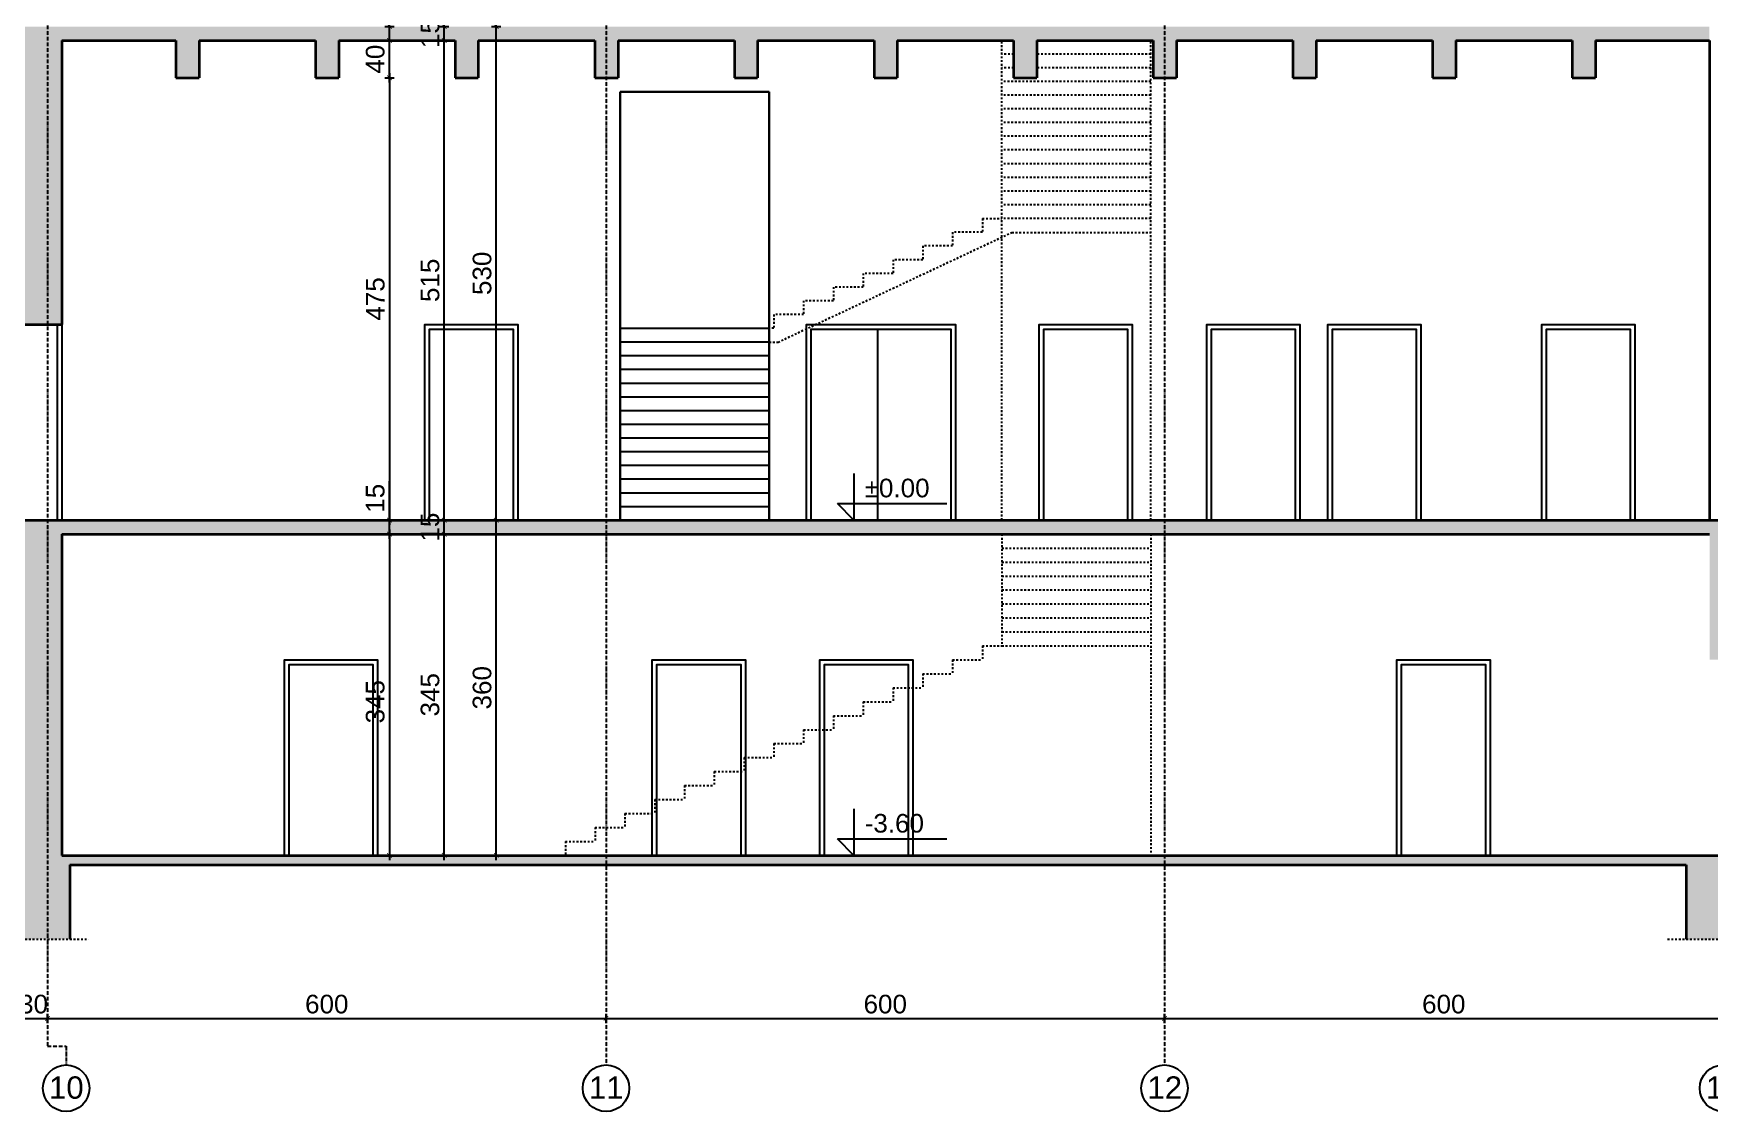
# Model space of a CAD drawing. Header units: inches. Extents: x -72385 to 39588, y -6525 to 66685.
# Drawn here: x -1876 to -76, y 22991 to 24148 of the extents above; entities that cross this region are included whole.
import ezdxf

# ---------------------------------------------------------------- set-up
doc = ezdxf.new("R2010")
doc.units = ezdxf.units.IN
doc.header["$MEASUREMENT"] = 0
doc.linetypes.add('DashDot', pattern=[0.6, 0.4, -0.1, 0, -0.1])
doc.linetypes.add('Hidden', pattern=[0.4, 0.2, -0.2])
for name, color, linetype, lineweight in [('Надписи коти външни', 252, 'Continuous', 25), ('Надписи коти вътрешни', 252, 'Continuous', 25), ('Надписи нива', 252, 'Continuous', 25), ('Надписи Оси', 252, 'Continuous', 25), ('Оси', 252, 'DashDot', 25), ('Фасади Разрези дебело', 7, 'Continuous', 35), ('Фасади Разрези пунктир', 253, 'Hidden', 25), ('Фасади Разрези средно', 252, 'Continuous', 30), ('Фасади Разрези тънко', 253, 'Continuous', 25), ('Щрих стени', 254, 'Continuous', 25)]:
    doc.layers.add(name, color=color, linetype=linetype, lineweight=lineweight)
doc.styles.add('Arial Regular', font='arial.ttf')
doc.styles.get("Standard").update_dxf_attribs({"font": 'arial.ttf'})
doc.dimstyles.new('Annotative', dxfattribs={"dimscale": 0, "dimtxt": 20, "dimasz": 5, "dimexe": 5, "dimexo": 5, "dimgap": 5, "dimtad": 1, "dimdec": 0, "dimzin": 0, "dimdsep": 46, "dimtxsty": 'Standard', "dimblk": 'ARCHTICK', "dimcen": 5, "dimdle": 5, "dimadec": 0, "dimazin": 0, "dimtfac": 1, "dimtdec": 0, "dimtofl": 0, "dimtmove": 0, "dimatfit": 3, "dimldrblk": 'ARCHTICK', "dimfxl": 5, "dimfxlon": 1, "dimtolj": 1, "dimtzin": 0, "dimarcsym": 1})

# ---------------------------------------------------------------- blocks, each defined once
blk = doc.blocks.new('_ArchTick')
at = {"color": 0, "linetype": 'ByBlock', "const_width": 0.15}
blk.add_lwpolyline([(-0.5, -0.5), (0.5, 0.5)], dxfattribs=at)
blk = doc.blocks.new('*D4887')
at = {"layer": 'Defpoints', "color": 0, "ltscale": 10, "transparency": 16777216}
for p in [(-1529.6, 24155.9), (-1493.7, 24155.9), (-1531, 24140.9)]:
    blk.add_point(p, dxfattribs=at)
at = {"layer": 'Надписи коти вътрешни', "color": 0, "lineweight": -2, "ltscale": 10, "transparency": 16777216}
for p, q in [((-1493.7, 24155.9), (-1493.7, 24197.8)), ((-1498.7, 24155.9), (-1488.7, 24155.9)), ((-1493.7, 24135.9), (-1493.7, 24155.9)), ((-1498.7, 24140.9), (-1488.7, 24140.9))]:
    blk.add_line(p, q, dxfattribs=at)
at = {"layer": 'Надписи коти вътрешни', "color": 0, "lineweight": -2, "ltscale": 10, "transparency": 16777216, "xscale": 5, "yscale": 5, "zscale": 5}
for p, rotation in [((-1493.7, 24155.9), 90), ((-1493.7, 24140.9), 270)]:
    blk.add_blockref('_ArchTick', p, dxfattribs=dict(at, rotation=rotation))
at = {"layer": 'Надписи коти вътрешни', "color": 0, "ltscale": 10, "transparency": 16777216, "insert": (-1508.9, 24179.4), "char_height": 20, "attachment_point": 5, "rotation": 90}
blk.add_mtext('\\A1;15', dxfattribs=at)
blk = doc.blocks.new('*D4882')
at = {"layer": 'Defpoints', "color": 0, "ltscale": 10, "transparency": 16777216}
for p in [(-1548.2, 24140.9), (-1493.7, 24140.9), (-1548.2, 24100.9)]:
    blk.add_point(p, dxfattribs=at)
at = {"layer": 'Надписи коти вътрешни', "color": 0, "lineweight": -2, "ltscale": 10, "transparency": 16777216}
for p, q in [((-1493.7, 24095.9), (-1493.7, 24145.9)), ((-1498.7, 24140.9), (-1488.7, 24140.9)), ((-1498.7, 24100.9), (-1488.7, 24100.9))]:
    blk.add_line(p, q, dxfattribs=at)
at = {"layer": 'Надписи коти вътрешни', "color": 0, "lineweight": -2, "ltscale": 10, "transparency": 16777216, "xscale": 5, "yscale": 5, "zscale": 5}
for p, rotation in [((-1493.7, 24140.9), 90), ((-1493.7, 24100.9), 270)]:
    blk.add_blockref('_ArchTick', p, dxfattribs=dict(at, rotation=rotation))
at = {"layer": 'Надписи коти вътрешни', "color": 0, "ltscale": 10, "transparency": 16777216, "insert": (-1508.9, 24120.9), "char_height": 20, "attachment_point": 5, "rotation": 90}
blk.add_mtext('\\A1;40', dxfattribs=at)
blk = doc.blocks.new('*D4881')
at = {"layer": 'Defpoints', "color": 0, "ltscale": 10, "transparency": 16777216}
for p in [(-1548.2, 24100.9), (-1571.6, 23625.9), (-1493.7, 23625.9)]:
    blk.add_point(p, dxfattribs=at)
at = {"layer": 'Надписи коти вътрешни', "color": 0, "lineweight": -2, "ltscale": 10, "transparency": 16777216}
for p, q in [((-1498.7, 24100.9), (-1488.7, 24100.9)), ((-1493.7, 24105.9), (-1493.7, 23620.9)), ((-1498.7, 23625.9), (-1488.7, 23625.9))]:
    blk.add_line(p, q, dxfattribs=at)
at = {"layer": 'Надписи коти вътрешни', "color": 0, "lineweight": -2, "ltscale": 10, "transparency": 16777216, "xscale": 5, "yscale": 5, "zscale": 5}
for p, rotation in [((-1493.7, 24100.9), 90), ((-1493.7, 23625.9), 270)]:
    blk.add_blockref('_ArchTick', p, dxfattribs=dict(at, rotation=rotation))
at = {"layer": 'Надписи коти вътрешни', "color": 0, "ltscale": 10, "transparency": 16777216, "insert": (-1508.8, 23863.4), "char_height": 20, "attachment_point": 5, "rotation": 90}
blk.add_mtext('\\A1;475', dxfattribs=at)
blk = doc.blocks.new('*D4880')
at = {"layer": 'Defpoints', "color": 0, "ltscale": 10, "transparency": 16777216}
for p in [(-1588.5, 23610.9), (-1556.6, 23265.9), (-1493.7, 23265.9)]:
    blk.add_point(p, dxfattribs=at)
at = {"layer": 'Надписи коти вътрешни', "color": 0, "lineweight": -2, "ltscale": 10, "transparency": 16777216}
for p, q in [((-1498.7, 23610.9), (-1488.7, 23610.9)), ((-1493.7, 23615.9), (-1493.7, 23260.9)), ((-1498.7, 23265.9), (-1488.7, 23265.9))]:
    blk.add_line(p, q, dxfattribs=at)
at = {"layer": 'Надписи коти вътрешни', "color": 0, "lineweight": -2, "ltscale": 10, "transparency": 16777216, "xscale": 5, "yscale": 5, "zscale": 5}
for p, rotation in [((-1493.7, 23610.9), 90), ((-1493.7, 23265.9), 270)]:
    blk.add_blockref('_ArchTick', p, dxfattribs=dict(at, rotation=rotation))
at = {"layer": 'Надписи коти вътрешни', "color": 0, "ltscale": 10, "transparency": 16777216, "insert": (-1508.9, 23430.9), "char_height": 20, "attachment_point": 5, "rotation": 90}
blk.add_mtext('\\A1;345', dxfattribs=at)
blk = doc.blocks.new('*D4879')
at = {"layer": 'Defpoints', "color": 0, "ltscale": 10, "transparency": 16777216}
for p in [(-1516.9, 23625.9), (-1493.7, 23625.9), (-1537.9, 23610.9)]:
    blk.add_point(p, dxfattribs=at)
at = {"layer": 'Надписи коти вътрешни', "color": 0, "lineweight": -2, "ltscale": 10, "transparency": 16777216}
for p, q in [((-1493.7, 23625.9), (-1493.7, 23667.8)), ((-1498.7, 23625.9), (-1488.7, 23625.9)), ((-1493.7, 23605.9), (-1493.7, 23625.9)), ((-1498.7, 23610.9), (-1488.7, 23610.9))]:
    blk.add_line(p, q, dxfattribs=at)
at = {"layer": 'Надписи коти вътрешни', "color": 0, "lineweight": -2, "ltscale": 10, "transparency": 16777216, "xscale": 5, "yscale": 5, "zscale": 5}
for p, rotation in [((-1493.7, 23625.9), 90), ((-1493.7, 23610.9), 270)]:
    blk.add_blockref('_ArchTick', p, dxfattribs=dict(at, rotation=rotation))
at = {"layer": 'Надписи коти вътрешни', "color": 0, "ltscale": 10, "transparency": 16777216, "insert": (-1508.9, 23649.4), "char_height": 20, "attachment_point": 5, "rotation": 90}
blk.add_mtext('\\A1;15', dxfattribs=at)
blk = doc.blocks.new('*D4872')
at = {"layer": 'Defpoints', "color": 0, "ltscale": 10, "transparency": 16777216}
for p in [(-1547.3, 24140.9), (-1434.8, 24140.9), (-1547.3, 23625.9)]:
    blk.add_point(p, dxfattribs=at)
at = {"layer": 'Надписи коти вътрешни', "color": 0, "lineweight": -2, "ltscale": 10, "transparency": 16777216}
for p, q in [((-1434.8, 23620.9), (-1434.8, 24145.9)), ((-1439.8, 24140.9), (-1429.8, 24140.9)), ((-1439.8, 23625.9), (-1429.8, 23625.9))]:
    blk.add_line(p, q, dxfattribs=at)
at = {"layer": 'Надписи коти вътрешни', "color": 0, "lineweight": -2, "ltscale": 10, "transparency": 16777216, "xscale": 5, "yscale": 5, "zscale": 5}
for p, rotation in [((-1434.8, 24140.9), 90), ((-1434.8, 23625.9), 270)]:
    blk.add_blockref('_ArchTick', p, dxfattribs=dict(at, rotation=rotation))
at = {"layer": 'Надписи коти вътрешни', "color": 0, "ltscale": 10, "transparency": 16777216, "insert": (-1450, 23883.4), "char_height": 20, "attachment_point": 5, "rotation": 90}
blk.add_mtext('\\A1;515', dxfattribs=at)
blk = doc.blocks.new('*D4871')
at = {"layer": 'Defpoints', "color": 0, "ltscale": 10, "transparency": 16777216}
for p in [(-1547.3, 24155.9), (-1434.8, 24155.9), (-1547.3, 24140.9)]:
    blk.add_point(p, dxfattribs=at)
at = {"layer": 'Надписи коти вътрешни', "color": 0, "lineweight": -2, "ltscale": 10, "transparency": 16777216}
for p, q in [((-1439.8, 24155.9), (-1429.8, 24155.9)), ((-1434.8, 24135.9), (-1434.8, 24160.9)), ((-1439.8, 24140.9), (-1429.8, 24140.9))]:
    blk.add_line(p, q, dxfattribs=at)
at = {"layer": 'Надписи коти вътрешни', "color": 0, "lineweight": -2, "ltscale": 10, "transparency": 16777216, "xscale": 5, "yscale": 5, "zscale": 5}
for p, rotation in [((-1434.8, 24155.9), 90), ((-1434.8, 24140.9), 270)]:
    blk.add_blockref('_ArchTick', p, dxfattribs=dict(at, rotation=rotation))
at = {"layer": 'Надписи коти вътрешни', "color": 0, "ltscale": 10, "transparency": 16777216, "insert": (-1450, 24148.4), "char_height": 20, "attachment_point": 5, "rotation": 90}
blk.add_mtext('\\A1;15', dxfattribs=at)
blk = doc.blocks.new('*D4870')
at = {"layer": 'Defpoints', "color": 0, "ltscale": 10, "transparency": 16777216}
for p in [(-1547.3, 24155.9), (-1378.9, 24155.9), (-1547.3, 23625.9)]:
    blk.add_point(p, dxfattribs=at)
at = {"layer": 'Надписи коти вътрешни', "color": 0, "lineweight": -2, "ltscale": 10, "transparency": 16777216}
for p, q in [((-1383.9, 24155.9), (-1373.9, 24155.9)), ((-1378.9, 23620.9), (-1378.9, 24160.9)), ((-1383.9, 23625.9), (-1373.9, 23625.9))]:
    blk.add_line(p, q, dxfattribs=at)
at = {"layer": 'Надписи коти вътрешни', "color": 0, "lineweight": -2, "ltscale": 10, "transparency": 16777216, "xscale": 5, "yscale": 5, "zscale": 5}
for p, rotation in [((-1378.9, 24155.9), 90), ((-1378.9, 23625.9), 270)]:
    blk.add_blockref('_ArchTick', p, dxfattribs=dict(at, rotation=rotation))
at = {"layer": 'Надписи коти вътрешни', "color": 0, "ltscale": 10, "transparency": 16777216, "insert": (-1394.1, 23890.9), "char_height": 20, "attachment_point": 5, "rotation": 90}
blk.add_mtext('\\A1;530', dxfattribs=at)
blk = doc.blocks.new('*D4860')
at = {"layer": 'Defpoints', "color": 0, "ltscale": 10, "transparency": 16777216}
for p in [(-1489.3, 23625.9), (-1434.8, 23625.9), (-1489.3, 23610.9)]:
    blk.add_point(p, dxfattribs=at)
at = {"layer": 'Надписи коти вътрешни', "color": 0, "lineweight": -2, "ltscale": 10, "transparency": 16777216}
for p, q in [((-1439.8, 23625.9), (-1429.8, 23625.9)), ((-1434.8, 23605.9), (-1434.8, 23630.9)), ((-1439.8, 23610.9), (-1429.8, 23610.9))]:
    blk.add_line(p, q, dxfattribs=at)
at = {"layer": 'Надписи коти вътрешни', "color": 0, "lineweight": -2, "ltscale": 10, "transparency": 16777216, "xscale": 5, "yscale": 5, "zscale": 5}
for p, rotation in [((-1434.8, 23625.9), 90), ((-1434.8, 23610.9), 270)]:
    blk.add_blockref('_ArchTick', p, dxfattribs=dict(at, rotation=rotation))
at = {"layer": 'Надписи коти вътрешни', "color": 0, "ltscale": 10, "transparency": 16777216, "insert": (-1450, 23618.4), "char_height": 20, "attachment_point": 5, "rotation": 90}
blk.add_mtext('\\A1;15', dxfattribs=at)
blk = doc.blocks.new('*D4859')
at = {"layer": 'Defpoints', "color": 0, "ltscale": 10, "transparency": 16777216}
for p in [(-1549.8, 23610.9), (-1434.8, 23610.9), (-1549.8, 23265.9)]:
    blk.add_point(p, dxfattribs=at)
at = {"layer": 'Надписи коти вътрешни', "color": 0, "lineweight": -2, "ltscale": 10, "transparency": 16777216}
for p, q in [((-1439.8, 23610.9), (-1429.8, 23610.9)), ((-1434.8, 23260.9), (-1434.8, 23615.9)), ((-1439.8, 23265.9), (-1429.8, 23265.9))]:
    blk.add_line(p, q, dxfattribs=at)
at = {"layer": 'Надписи коти вътрешни', "color": 0, "lineweight": -2, "ltscale": 10, "transparency": 16777216, "xscale": 5, "yscale": 5, "zscale": 5}
for p, rotation in [((-1434.8, 23610.9), 90), ((-1434.8, 23265.9), 270)]:
    blk.add_blockref('_ArchTick', p, dxfattribs=dict(at, rotation=rotation))
at = {"layer": 'Надписи коти вътрешни', "color": 0, "ltscale": 10, "transparency": 16777216, "insert": (-1450, 23438.4), "char_height": 20, "attachment_point": 5, "rotation": 90}
blk.add_mtext('\\A1;345', dxfattribs=at)
blk = doc.blocks.new('*D4858')
at = {"layer": 'Defpoints', "color": 0, "ltscale": 10, "transparency": 16777216}
for p in [(-1549.8, 23625.9), (-1378.9, 23625.9), (-1527.6, 23265.9)]:
    blk.add_point(p, dxfattribs=at)
at = {"layer": 'Надписи коти вътрешни', "color": 0, "lineweight": -2, "ltscale": 10, "transparency": 16777216}
for p, q in [((-1383.9, 23625.9), (-1373.9, 23625.9)), ((-1378.9, 23260.9), (-1378.9, 23630.9)), ((-1383.9, 23265.9), (-1373.9, 23265.9))]:
    blk.add_line(p, q, dxfattribs=at)
at = {"layer": 'Надписи коти вътрешни', "color": 0, "lineweight": -2, "ltscale": 10, "transparency": 16777216, "xscale": 5, "yscale": 5, "zscale": 5}
for p, rotation in [((-1378.9, 23625.9), 90), ((-1378.9, 23265.9), 270)]:
    blk.add_blockref('_ArchTick', p, dxfattribs=dict(at, rotation=rotation))
at = {"layer": 'Надписи коти вътрешни', "color": 0, "ltscale": 10, "transparency": 16777216, "insert": (-1394.1, 23445.9), "char_height": 20, "attachment_point": 5, "rotation": 90}
blk.add_mtext('\\A1;360', dxfattribs=at)
blk = doc.blocks.new('*D7013')
at = {"layer": 'Defpoints', "color": 0, "ltscale": 10, "transparency": 16777216}
for p in [(-61, 23090.9), (-661, 23040.9), (-61, 23040.9)]:
    blk.add_point(p, dxfattribs=at)
at = {"layer": 'Надписи коти външни', "color": 0, "lineweight": -2, "ltscale": 10, "transparency": 16777216}
for p, q in [((-666, 23090.9), (-56, 23090.9)), ((-661, 23085.9), (-661, 23095.9)), ((-61, 23085.9), (-61, 23095.9))]:
    blk.add_line(p, q, dxfattribs=at)
at = {"layer": 'Надписи коти външни', "color": 0, "lineweight": -2, "ltscale": 10, "transparency": 16777216, "xscale": 5, "yscale": 5, "zscale": 5, "rotation": 180}
blk.add_blockref('_ArchTick', (-661, 23090.9), dxfattribs=at)
at = {"layer": 'Надписи коти външни', "color": 0, "lineweight": -2, "ltscale": 10, "transparency": 16777216, "xscale": 5, "yscale": 5, "zscale": 5}
blk.add_blockref('_ArchTick', (-61, 23090.9), dxfattribs=at)
at = {"layer": 'Надписи коти външни', "color": 0, "ltscale": 10, "transparency": 16777216, "insert": (-361, 23106.1), "char_height": 20, "attachment_point": 5}
blk.add_mtext('\\A1;600', dxfattribs=at)
blk = doc.blocks.new('*D7014')
at = {"layer": 'Defpoints', "color": 0, "ltscale": 10, "transparency": 16777216}
for p in [(-661, 23090.9), (-1261, 23040.9), (-661, 23040.9)]:
    blk.add_point(p, dxfattribs=at)
at = {"layer": 'Надписи коти външни', "color": 0, "lineweight": -2, "ltscale": 10, "transparency": 16777216}
for p, q in [((-1266, 23090.9), (-656, 23090.9)), ((-1261, 23085.9), (-1261, 23095.9)), ((-661, 23085.9), (-661, 23095.9))]:
    blk.add_line(p, q, dxfattribs=at)
at = {"layer": 'Надписи коти външни', "color": 0, "lineweight": -2, "ltscale": 10, "transparency": 16777216, "xscale": 5, "yscale": 5, "zscale": 5, "rotation": 180}
blk.add_blockref('_ArchTick', (-1261, 23090.9), dxfattribs=at)
at = {"layer": 'Надписи коти външни', "color": 0, "lineweight": -2, "ltscale": 10, "transparency": 16777216, "xscale": 5, "yscale": 5, "zscale": 5}
blk.add_blockref('_ArchTick', (-661, 23090.9), dxfattribs=at)
at = {"layer": 'Надписи коти външни', "color": 0, "ltscale": 10, "transparency": 16777216, "insert": (-961, 23106.1), "char_height": 20, "attachment_point": 5}
blk.add_mtext('\\A1;600', dxfattribs=at)
blk = doc.blocks.new('*D7015')
at = {"layer": 'Defpoints', "color": 0, "ltscale": 10, "transparency": 16777216}
for p in [(-1261, 23090.9), (-1861, 23060.9), (-1261, 23060.9)]:
    blk.add_point(p, dxfattribs=at)
at = {"layer": 'Надписи коти външни', "color": 0, "lineweight": -2, "ltscale": 10, "transparency": 16777216}
for p, q in [((-1866, 23090.9), (-1256, 23090.9)), ((-1861, 23085.9), (-1861, 23095.9)), ((-1261, 23085.9), (-1261, 23095.9))]:
    blk.add_line(p, q, dxfattribs=at)
at = {"layer": 'Надписи коти външни', "color": 0, "lineweight": -2, "ltscale": 10, "transparency": 16777216, "xscale": 5, "yscale": 5, "zscale": 5, "rotation": 180}
blk.add_blockref('_ArchTick', (-1861, 23090.9), dxfattribs=at)
at = {"layer": 'Надписи коти външни', "color": 0, "lineweight": -2, "ltscale": 10, "transparency": 16777216, "xscale": 5, "yscale": 5, "zscale": 5}
blk.add_blockref('_ArchTick', (-1261, 23090.9), dxfattribs=at)
at = {"layer": 'Надписи коти външни', "color": 0, "ltscale": 10, "transparency": 16777216, "insert": (-1561, 23106.1), "char_height": 20, "attachment_point": 5}
blk.add_mtext('\\A1;600', dxfattribs=at)
blk = doc.blocks.new('*D7017')
at = {"layer": 'Defpoints', "color": 0, "ltscale": 10, "transparency": 16777216}
for p in [(-1861, 23090.9), (-1891, 23060.9), (-1861, 23060.9)]:
    blk.add_point(p, dxfattribs=at)
at = {"layer": 'Надписи коти външни', "color": 0, "lineweight": -2, "ltscale": 10, "transparency": 16777216}
for p, q in [((-1896, 23090.9), (-1856, 23090.9)), ((-1891, 23085.9), (-1891, 23095.9)), ((-1861, 23085.9), (-1861, 23095.9))]:
    blk.add_line(p, q, dxfattribs=at)
at = {"layer": 'Надписи коти външни', "color": 0, "lineweight": -2, "ltscale": 10, "transparency": 16777216, "xscale": 5, "yscale": 5, "zscale": 5, "rotation": 180}
blk.add_blockref('_ArchTick', (-1891, 23090.9), dxfattribs=at)
at = {"layer": 'Надписи коти външни', "color": 0, "lineweight": -2, "ltscale": 10, "transparency": 16777216, "xscale": 5, "yscale": 5, "zscale": 5}
blk.add_blockref('_ArchTick', (-1861, 23090.9), dxfattribs=at)
at = {"layer": 'Надписи коти външни', "color": 0, "ltscale": 10, "transparency": 16777216, "insert": (-1876, 23106.1), "char_height": 20, "attachment_point": 5}
blk.add_mtext('\\A1;30', dxfattribs=at)

msp = doc.modelspace()

# ---------------------------------------------------------------- hatches: boundary and pattern name
at = {"layer": 'Щрих стени', "ltscale": 10}
h = msp.add_hatch(color=256, dxfattribs=at)
h.dxf.hatch_style = 1
h.paths.add_polyline_path([(-1845.7, 24155.9), (-7023.6, 24155.9), (-7023.6, 24075.9), (-6988.6, 24075.9), (-6988.6, 24140.9), (-6708.6, 24140.9), (-6708.6, 24075.9), (-6673.6, 24075.9), (-6673.6, 24140.9), (-6558.6, 24140.9), (-6558.6, 24075.9), (-6523.6, 24075.9), (-6523.6, 24140.9), (-6408.5, 24140.9), (-6408.5, 24075.9), (-6378.3, 24075.9), (-6378.3, 24140.9), (-6283.6, 24140.9), (-6283.6, 24075.9), (-6103.5, 24075.9), (-6103.5, 23625.9), (-6073.5, 23625.9), (-6073.5, 24075.9), (-5516, 24075.9), (-5516, 23625.9), (-5511, 23625.9), (-5511, 23995.9), (-5473.5, 23995.9), (-5473.5, 24075.9), (-4908.4, 24075.9), (-4908.4, 23995.9), (-4905.9, 23995.9), (-4905.9, 23625.9), (-4875.9, 23625.9), (-4875.9, 23995.9), (-4873.4, 23995.9), (-4873.4, 24075.9), (-4308.4, 24075.9), (-4308.4, 23625.9), (-4303.4, 23625.9), (-4303.4, 23995.9), (-4273.4, 23995.9), (-4273.4, 24075.9), (-3708.3, 24075.9), (-3708.3, 23995.9), (-3705.8, 23995.9), (-3705.8, 23625.9), (-3675.8, 23625.9), (-3675.8, 23995.9), (-3673.3, 23995.9), (-3673.3, 24075.9), (-3108.3, 24075.9), (-3108.3, 23995.9), (-3073.3, 23995.9), (-3073.3, 24075.9), (-2508.3, 24075.9), (-2508.3, 23995.9), (-2473.2, 23995.9), (-2473.2, 24075.9), (-1908.2, 24075.9), (-1908.2, 23835.9), (-1845.7, 23835.9)])
h.paths.add_polyline_path([(-6103.5, 24090.9), (-6253.6, 24090.9), (-6253.6, 24140.9), (-6103.5, 24140.9)], flags=16)
h.paths.add_polyline_path([(-6073.5, 24140.9), (-1908.2, 24140.9), (-1908.2, 24090.9), (-6073.5, 24090.9)], flags=16)
h = msp.add_hatch(color=256, dxfattribs=at)
h.dxf.hatch_style = 1
h.paths.add_polyline_path([(-75.6, 24155.9), (-1845.7, 24155.9), (-1845.7, 24140.9), (-1723.2, 24140.9), (-1723.2, 24100.9), (-1698.2, 24100.9), (-1698.2, 24140.9), (-1573.2, 24140.9), (-1573.2, 24100.9), (-1548.2, 24100.9), (-1548.2, 24140.9), (-1423.2, 24140.9), (-1423.2, 24100.9), (-1398.2, 24100.9), (-1398.2, 24140.9), (-1273.2, 24140.9), (-1273.2, 24100.9), (-1248.1, 24100.9), (-1248.1, 24140.9), (-1123.1, 24140.9), (-1123.1, 24100.9), (-1098.1, 24100.9), (-1098.1, 24140.9), (-973.1, 24140.9), (-973.1, 24100.9), (-948.1, 24100.9), (-948.1, 24140.9), (-823.1, 24140.9), (-823.1, 24100.9), (-798.1, 24100.9), (-798.1, 24140.9), (-673.1, 24140.9), (-673.1, 24100.9), (-648.1, 24100.9), (-648.1, 24140.9), (-523.1, 24140.9), (-523.1, 24100.9), (-498.1, 24100.9), (-498.1, 24140.9), (-373.1, 24140.9), (-373.1, 24100.9), (-348.1, 24100.9), (-348.1, 24140.9), (-223.1, 24140.9), (-223.1, 24100.9), (-198.1, 24100.9), (-198.1, 24140.9), (-75.6, 24140.9)])
h = msp.add_hatch(color=256, dxfattribs=at)
h.dxf.hatch_style = 1
h.paths.add_polyline_path([(-1845.7, 23625.9), (-7023.6, 23625.9), (-7023.6, 23590.9), (-6973.6, 23590.9), (-6973.6, 23610.9), (-6826.1, 23610.9), (-6826.1, 23575.9), (-6796.1, 23575.9), (-6796.1, 23610.9), (-6646.1, 23610.9), (-6646.1, 23575.9), (-6616.1, 23575.9), (-6616.1, 23610.9), (-6466.1, 23610.9), (-6466.1, 23575.9), (-6436.1, 23575.9), (-6436.1, 23610.9), (-6286.1, 23610.9), (-6286.1, 23575.9), (-6256.1, 23575.9), (-6256.1, 23610.9), (-6103.5, 23610.9), (-6103.5, 23505.9), (-6073.5, 23505.9), (-6073.5, 23610.9), (-5508.5, 23610.9), (-5508.5, 23535.9), (-5473.5, 23535.9), (-5473.5, 23610.9), (-4908.4, 23610.9), (-4908.4, 23535.9), (-4873.4, 23535.9), (-4873.4, 23610.9), (-4308.4, 23610.9), (-4308.4, 23535.9), (-4273.4, 23535.9), (-4273.4, 23610.9), (-3708.3, 23610.9), (-3708.3, 23535.9), (-3673.3, 23535.9), (-3673.3, 23610.9), (-3108.3, 23610.9), (-3108.3, 23535.9), (-3073.3, 23535.9), (-3073.3, 23610.9), (-2508.3, 23610.9), (-2508.3, 23535.9), (-2473.2, 23535.9), (-2473.2, 23610.9), (-1908.2, 23610.9), (-1908.2, 23295.9), (-6973.6, 23295.9), (-6973.6, 23545.9), (-7023.6, 23545.9), (-7023.6, 23175.9), (-6943.6, 23175.9), (-6943.6, 23255.9), (-6128.5, 23255.9), (-6128.5, 23175.9), (-6048.5, 23175.9), (-6048.5, 23255.9), (-5531, 23255.9), (-5531, 23175.9), (-5451, 23175.9), (-5451, 23255.9), (-4930.9, 23255.9), (-4930.9, 23175.9), (-4850.9, 23175.9), (-4850.9, 23255.9), (-4330.9, 23255.9), (-4330.9, 23175.9), (-4250.9, 23175.9), (-4250.9, 23255.9), (-3730.8, 23255.9), (-3730.8, 23175.9), (-3650.8, 23175.9), (-3650.8, 23255.9), (-3130.8, 23255.9), (-3130.8, 23175.9), (-3050.8, 23175.9), (-3050.8, 23255.9), (-2530.8, 23255.9), (-2530.8, 23175.9), (-2450.7, 23175.9), (-2450.7, 23255.9), (-1917, 23255.9), (-1917, 23175.9), (-1845.7, 23175.9)])
h = msp.add_hatch(color=256, dxfattribs=at)
h.dxf.hatch_style = 1
h.paths.add_polyline_path([(-75.6, 23265.9), (-1845.7, 23265.9), (-1845.7, 23175.9), (-1836.9, 23175.9), (-1836.9, 23255.9), (-100.5, 23255.9), (-100.5, 23175.9), (-75.6, 23175.9)])
h.paths.add_polyline_path([(-75.6, 23625.9), (-1845.7, 23625.9), (-1845.7, 23610.9), (-75.6, 23610.9)])
h = msp.add_hatch(color=256, dxfattribs=at)
h.dxf.hatch_style = 1
h.paths.add_polyline_path([(1179.5, 23255.9), (1714.6, 23255.9), (1714.6, 23175.9), (1794.6, 23175.9), (1794.6, 23255.9), (2329.6, 23255.9), (2329.6, 23175.9), (2409.6, 23175.9), (2409.6, 23255.9), (2929.7, 23255.9), (2929.7, 23175.9), (3009.7, 23175.9), (3009.7, 23255.9), (3529.7, 23255.9), (3529.7, 23175.9), (3609.7, 23175.9), (3609.7, 23255.9), (4129.8, 23255.9), (4129.8, 23175.9), (4209.8, 23175.9), (4209.8, 23255.9), (4998.7, 23255.9), (4998.7, 23175.9), (5078.7, 23175.9), (5078.7, 23510.9), (5043.7, 23510.9), (5043.7, 23505.9), (4905.5, 23505.9), (4905.5, 23520.9), (4873.5, 23520.9), (4873.5, 23535.9), (4841.5, 23535.9), (4841.5, 23550.9), (4809.5, 23550.9), (4809.5, 23565.9), (4777.5, 23565.9), (4777.5, 23580.9), (4745.5, 23580.9), (4745.5, 23595.9), (4713.5, 23595.9), (4713.5, 23610.9), (4681.5, 23610.9), (4681.5, 23625.9), (-75.6, 23625.9), (-75.6, 23610.9), (-75.5, 23610.9), (-75.5, 23475.9), (-45.6, 23475.9), (-45.6, 23610.9), (522, 23610.9), (522, 23535.9), (557, 23535.9), (557, 23610.9), (1122, 23610.9), (1122, 23535.9), (1124.5, 23535.9), (1124.5, 23475.9), (1154.5, 23475.9), (1154.5, 23535.9), (1157, 23535.9), (1157, 23610.9), (1722.1, 23610.9), (1722.1, 23535.9), (1787.1, 23535.9), (1787.1, 23610.9), (2352.1, 23610.9), (2352.1, 23535.9), (2387.1, 23535.9), (2387.1, 23610.9), (2952.2, 23610.9), (2952.2, 23535.9), (2987.2, 23535.9), (2987.2, 23610.9), (3552.2, 23610.9), (3552.2, 23535.9), (3554.7, 23535.9), (3554.7, 23475.9), (3584.7, 23475.9), (3584.7, 23535.9), (3587.2, 23535.9), (3587.2, 23610.9), (4152.3, 23610.9), (4152.3, 23535.9), (4187.3, 23535.9), (4187.3, 23610.9), (4349.6, 23610.9), (4349.6, 23265.9), (4379.6, 23265.9), (4379.6, 23610.9), (4646.1, 23610.9), (4902.1, 23490.9), (5028.7, 23490.9), (5028.7, 23265.9), (-75.6, 23265.9), (-75.6, 23175.9), (-20.5, 23175.9), (-20.5, 23255.9), (499.5, 23255.9), (499.5, 23175.9), (579.5, 23175.9), (579.5, 23255.9), (1099.5, 23255.9), (1099.5, 23175.9), (1179.5, 23175.9)])
h.paths.add_polyline_path([(5208.7, 23550.9), (5178.7, 23550.9), (5178.7, 23425.9), (5078.7, 23425.9), (5078.7, 23415.9), (5208.7, 23415.9)])

# ---------------------------------------------------------------- linework, layer by layer
at = {"layer": 'Надписи нива', "ltscale": 10}
for p, q in [((-994.8, 23675.9), (-994.8, 23625.9)), ((-1012.5, 23643.6), (-894.8, 23643.6)), ((-994.8, 23625.9), (-1012.5, 23643.6)), ((-994.8, 23315.9), (-994.8, 23265.9)), ((-1012.5, 23283.6), (-894.8, 23283.6)), ((-994.8, 23265.9), (-1012.5, 23283.6))]:
    msp.add_line(p, q, dxfattribs=at)
at = {"layer": 'Надписи Оси', "ltscale": 50}
for centre in [(-1841, 23015.9), (-1261, 23015.9), (-661, 23015.9), (-61, 23015.9)]:
    msp.add_circle(centre, 25, dxfattribs=at)
at = {"layer": 'Оси', "ltscale": 10}
for p, q in [((-1861, 26090.9), (-1861, 23060.9)), ((-1261, 26090.9), (-1261, 23040.9)), ((-661, 26090.9), (-661, 23040.9)), ((-1861, 23060.9), (-1841, 23060.9)), ((-1841, 23060.9), (-1841, 23040.9))]:
    msp.add_line(p, q, dxfattribs=at)
at = {"layer": 'Фасади Разрези дебело', "ltscale": 10, "extrusion": (1.2091e-15, 1, -2.22045e-16)}
for p, q in [((-1845.7, 24140.9), (-1723.2, 24140.9)), ((-1698.2, 24140.9), (-1573.2, 24140.9)), ((-1548.2, 24140.9), (-1423.2, 24140.9)), ((-1398.2, 24140.9), (-1273.2, 24140.9)), ((-1248.1, 24140.9), (-1123.1, 24140.9)), ((-1098.1, 24140.9), (-973.1, 24140.9)), ((-948.1, 24140.9), (-823.1, 24140.9)), ((-798.1, 24140.9), (-673.1, 24140.9)), ((-648.1, 24140.9), (-523.1, 24140.9)), ((-498.1, 24140.9), (-373.1, 24140.9)), ((-348.1, 24140.9), (-223.1, 24140.9)), ((-198.1, 24140.9), (-75.6, 24140.9)), ((-1723.2, 24100.9), (-1698.2, 24100.9)), ((-1573.2, 24100.9), (-1548.2, 24100.9)), ((-1423.2, 24100.9), (-1398.2, 24100.9)), ((-1273.2, 24100.9), (-1248.1, 24100.9)), ((-1123.1, 24100.9), (-1098.1, 24100.9)), ((-973.1, 24100.9), (-948.1, 24100.9)), ((-823.1, 24100.9), (-798.1, 24100.9)), ((-673.1, 24100.9), (-648.1, 24100.9)), ((-523.1, 24100.9), (-498.1, 24100.9)), ((-373.1, 24100.9), (-348.1, 24100.9)), ((-223.1, 24100.9), (-198.1, 24100.9)), ((-1908.2, 23835.9), (-1845.7, 23835.9)), ((-7023.6, 23625.9), (4681.5, 23625.9)), ((-1845.7, 23610.9), (-75.5, 23610.9)), ((-1845.7, 23265.9), (5028.7, 23265.9)), ((-1836.9, 23255.9), (-100.5, 23255.9))]:
    msp.add_line(p, q, dxfattribs=at)
at = {"layer": 'Фасади Разрези дебело', "ltscale": 10}
for p, q in [((-1845.7, 24140.9), (-1845.7, 23835.9)), ((-1723.2, 24140.9), (-1723.2, 24100.9)), ((-1698.2, 24140.9), (-1698.2, 24100.9)), ((-1573.2, 24140.9), (-1573.2, 24100.9)), ((-1548.2, 24140.9), (-1548.2, 24100.9)), ((-1423.2, 24140.9), (-1423.2, 24100.9)), ((-1398.2, 24140.9), (-1398.2, 24100.9)), ((-1273.2, 24140.9), (-1273.2, 24100.9)), ((-1248.1, 24140.9), (-1248.1, 24100.9)), ((-1123.1, 24140.9), (-1123.1, 24100.9)), ((-1098.1, 24140.9), (-1098.1, 24100.9)), ((-973.1, 24140.9), (-973.1, 24100.9)), ((-948.1, 24140.9), (-948.1, 24100.9)), ((-823.1, 24140.9), (-823.1, 24100.9)), ((-798.1, 24140.9), (-798.1, 24100.9)), ((-673.1, 24140.9), (-673.1, 24100.9)), ((-648.1, 24140.9), (-648.1, 24100.9)), ((-523.1, 24140.9), (-523.1, 24100.9)), ((-498.1, 24140.9), (-498.1, 24100.9)), ((-373.1, 24140.9), (-373.1, 24100.9)), ((-348.1, 24140.9), (-348.1, 24100.9)), ((-223.1, 24140.9), (-223.1, 24100.9)), ((-198.1, 24140.9), (-198.1, 24100.9)), ((-75.6, 24140.9), (-75.6, 23625.9)), ((-1845.7, 23610.9), (-1845.7, 23265.9)), ((-1836.9, 23255.9), (-1836.9, 23175.9)), ((-100.5, 23255.9), (-100.5, 23175.9))]:
    msp.add_line(p, q, dxfattribs=at)
at = {"layer": 'Фасади Разрези пунктир', "ltscale": 10}
for p, q in [((-835.7, 23625.9), (-835.7, 24140.9)), ((-675.7, 23625.9), (-675.7, 24140.9)), ((-823.1, 24126.4), (-835.7, 24126.4)), ((-823.1, 24111.7), (-835.7, 24111.7)), ((-675.7, 24126.4), (-798.1, 24126.4)), ((-675.7, 24111.7), (-798.1, 24111.7)), ((-675.7, 24097), (-835.7, 24097)), ((-675.7, 24082.2), (-835.7, 24082.2)), ((-675.7, 24067.5), (-835.7, 24067.5)), ((-675.7, 24052.8), (-835.7, 24052.8)), ((-675.7, 24038.1), (-835.7, 24038.1)), ((-675.7, 24023.4), (-835.7, 24023.4)), ((-675.7, 24008.6), (-835.7, 24008.6)), ((-675.7, 23993.9), (-835.7, 23993.9)), ((-675.7, 23979.2), (-835.7, 23979.2)), ((-856.7, 23949.8), (-856.7, 23935.1)), ((-675.7, 23964.5), (-835.7, 23964.5)), ((-675.7, 23949.8), (-835.7, 23949.8)), ((-1076.2, 23817), (-825, 23934.8)), ((-888.7, 23935.1), (-888.7, 23920.3)), ((-920.7, 23920.3), (-920.7, 23905.6)), ((-952.7, 23905.6), (-952.7, 23890.9)), ((-1016.7, 23876.2), (-1016.7, 23861.5)), ((-984.7, 23890.9), (-984.7, 23876.2)), ((-1048.7, 23861.5), (-1048.7, 23846.7)), ((-1080.7, 23846.7), (-1080.7, 23832)), ((-835.7, 23610.9), (-835.7, 23490.9)), ((-675.7, 23610.9), (-675.7, 23265.9)), ((-856.7, 23490.9), (-856.7, 23475.9)), ((-920.7, 23460.9), (-920.7, 23445.9)), ((-888.7, 23475.9), (-888.7, 23460.9)), ((-952.7, 23445.9), (-952.7, 23430.9)), ((-984.7, 23430.9), (-984.7, 23415.9)), ((-1016.7, 23415.9), (-1016.7, 23400.9)), ((-1048.7, 23400.9), (-1048.7, 23385.9)), ((-1112.7, 23370.9), (-1112.7, 23355.9)), ((-1080.7, 23385.9), (-1080.7, 23370.9)), ((-1144.7, 23355.9), (-1144.7, 23340.9)), ((-1176.7, 23340.9), (-1176.7, 23325.9)), ((-1208.7, 23325.9), (-1208.7, 23310.9)), ((-1240.7, 23310.9), (-1240.7, 23295.9)), ((-1304.7, 23280.9), (-1304.7, 23265.9)), ((-1272.7, 23295.9), (-1272.7, 23280.9))]:
    msp.add_line(p, q, dxfattribs=at)
at = {"layer": 'Фасади Разрези пунктир', "ltscale": 10, "extrusion": (1.2091e-15, 1, -2.22045e-16)}
for p, q in [((-856.7, 23949.8), (-835.7, 23949.8)), ((-825, 23934.8), (-675.7, 23934.8)), ((-1085.7, 23817), (-1076.2, 23817)), ((-835.7, 23595.9), (-675.7, 23595.9)), ((-835.7, 23580.9), (-675.7, 23580.9)), ((-835.7, 23565.9), (-675.7, 23565.9)), ((-835.7, 23550.9), (-675.7, 23550.9)), ((-835.7, 23535.9), (-675.7, 23535.9)), ((-835.7, 23520.9), (-675.7, 23520.9)), ((-835.7, 23505.9), (-675.7, 23505.9)), ((-856.7, 23490.9), (-835.7, 23490.9)), ((-835.7, 23490.9), (-675.7, 23490.9)), ((-920.7, 23460.9), (-888.7, 23460.9)), ((-888.7, 23475.9), (-856.7, 23475.9)), ((-952.7, 23445.9), (-920.7, 23445.9)), ((-984.7, 23430.9), (-952.7, 23430.9)), ((-1016.7, 23415.9), (-984.7, 23415.9)), ((-1048.7, 23400.9), (-1016.7, 23400.9)), ((-1112.7, 23370.9), (-1080.7, 23370.9)), ((-1080.7, 23385.9), (-1048.7, 23385.9)), ((-1144.7, 23355.9), (-1112.7, 23355.9)), ((-1176.7, 23340.9), (-1144.7, 23340.9)), ((-1208.7, 23325.9), (-1176.7, 23325.9)), ((-1240.7, 23310.9), (-1208.7, 23310.9)), ((-1304.7, 23280.9), (-1272.7, 23280.9)), ((-1272.7, 23295.9), (-1240.7, 23295.9)), ((-1937, 23175.9), (-1816.9, 23175.9)), ((-120.5, 23175.9), (-0.5, 23175.9))]:
    msp.add_line(p, q, dxfattribs=at)
at = {"layer": 'Фасади Разрези пунктир', "ltscale": 10, "extrusion": (-1.2091e-15, 1, -2.22045e-16)}
for p, q in [((-856.7, 23935.1), (-888.7, 23935.1)), ((-888.7, 23920.3), (-920.7, 23920.3)), ((-920.7, 23905.6), (-952.7, 23905.6)), ((-984.7, 23876.2), (-1016.7, 23876.2)), ((-952.7, 23890.9), (-984.7, 23890.9)), ((-1016.7, 23861.5), (-1048.7, 23861.5)), ((-1048.7, 23846.7), (-1080.7, 23846.7)), ((-1080.7, 23832), (-1085.7, 23832))]:
    msp.add_line(p, q, dxfattribs=at)
at = {"layer": 'Фасади Разрези средно', "ltscale": 10}
for p, q in [((-1245.7, 24085.9), (-1245.7, 23625.9)), ((-1245.7, 24085.9), (-1085.7, 24085.9)), ((-1085.7, 24085.9), (-1085.7, 23625.9))]:
    msp.add_line(p, q, dxfattribs=at)
at = {"layer": 'Фасади Разрези тънко', "ltscale": 10}
for p, q in [((-1850.7, 23835.9), (-1850.7, 23625.9)), ((-1845.7, 23835.9), (-1845.7, 23625.9)), ((-969.3, 23830.9), (-969.3, 23625.9))]:
    msp.add_line(p, q, dxfattribs=at)
at = {"layer": 'Фасади Разрези тънко', "ltscale": 10, "extrusion": (1.2091e-15, 1, -2.22045e-16)}
for p, q in [((-1245.7, 23832), (-1085.7, 23832)), ((-1245.7, 23817.3), (-1085.7, 23817.3)), ((-1245.7, 23802.6), (-1085.7, 23802.6)), ((-1245.7, 23787.9), (-1085.7, 23787.9)), ((-1245.7, 23773.1), (-1085.7, 23773.1)), ((-1245.7, 23758.4), (-1085.7, 23758.4)), ((-1245.7, 23743.7), (-1085.7, 23743.7)), ((-1245.7, 23729), (-1085.7, 23729)), ((-1245.7, 23714.3), (-1085.7, 23714.3)), ((-1245.7, 23699.5), (-1085.7, 23699.5)), ((-1245.7, 23684.8), (-1085.7, 23684.8)), ((-1245.7, 23670.1), (-1085.7, 23670.1)), ((-1245.7, 23655.4), (-1085.7, 23655.4)), ((-1245.7, 23640.7), (-1085.7, 23640.7))]:
    msp.add_line(p, q, dxfattribs=at)
at = {"layer": 'Фасади Разрези тънко', "ltscale": 10}
for points in [[(-1455.7, 23625.9, 0), (-1455.7, 23835.9, 0), (-1355.7, 23835.9, 0), (-1355.7, 23625.9, 0)], [(-1450.7, 23625.9, 0), (-1450.7, 23830.9, 0), (-1360.7, 23830.9, 0), (-1360.7, 23625.9, 0)], [(-1045.7, 23625.9, 0), (-1045.7, 23835.9, 0), (-885.7, 23835.9, 0), (-885.7, 23625.9, 0)], [(-1040.7, 23625.9, 0), (-1040.7, 23830.9, 0), (-890.7, 23830.9, 0), (-890.7, 23625.9, 0)], [(-795.7, 23625.9, 0), (-795.7, 23835.9, 0), (-695.7, 23835.9, 0), (-695.7, 23625.9, 0)], [(-790.7, 23625.9, 0), (-790.7, 23830.9, 0), (-700.7, 23830.9, 0), (-700.7, 23625.9, 0)], [(-615.6, 23625.9, 0), (-615.6, 23835.9, 0), (-515.6, 23835.9, 0), (-515.6, 23625.9, 0)], [(-610.6, 23625.9, 0), (-610.6, 23830.9, 0), (-520.6, 23830.9, 0), (-520.6, 23625.9, 0)], [(-485.6, 23625.9, 0), (-485.6, 23835.9, 0), (-385.6, 23835.9, 0), (-385.6, 23625.9, 0)], [(-480.6, 23625.9, 0), (-480.6, 23830.9, 0), (-390.6, 23830.9, 0), (-390.6, 23625.9, 0)], [(-255.6, 23625.9, 0), (-255.6, 23835.9, 0), (-155.6, 23835.9, 0), (-155.6, 23625.9, 0)], [(-250.6, 23625.9, 0), (-250.6, 23830.9, 0), (-160.6, 23830.9, 0), (-160.6, 23625.9, 0)], [(-1606.4, 23265.9, 0), (-1606.4, 23475.9, 0), (-1506.4, 23475.9, 0), (-1506.4, 23265.9, 0)], [(-1601.4, 23265.9, 0), (-1601.4, 23470.9, 0), (-1511.4, 23470.9, 0), (-1511.4, 23265.9, 0)], [(-1211.3, 23265.9, 0), (-1211.3, 23475.9, 0), (-1111.3, 23475.9, 0), (-1111.3, 23265.9, 0)], [(-1206.3, 23265.9, 0), (-1206.3, 23470.9, 0), (-1116.3, 23470.9, 0), (-1116.3, 23265.9, 0)], [(-1031.3, 23265.9, 0), (-1031.3, 23475.9, 0), (-931.3, 23475.9, 0), (-931.3, 23265.9, 0)], [(-1026.3, 23265.9, 0), (-1026.3, 23470.9, 0), (-936.3, 23470.9, 0), (-936.3, 23265.9, 0)], [(-411.3, 23265.9, 0), (-411.3, 23475.9, 0), (-311.3, 23475.9, 0), (-311.3, 23265.9, 0)], [(-406.3, 23265.9, 0), (-406.3, 23470.9, 0), (-316.3, 23470.9, 0), (-316.3, 23265.9, 0)]]:
    msp.add_polyline3d(points, dxfattribs=at)

# ---------------------------------------------------------------- texts
at = {"layer": 'Надписи нива', "ltscale": 10, "char_height": 20, "width": 180.489, "attachment_point": 1, "style": 'Arial Regular'}
for s, insert in [('±0.00', (-983.1, 23670.4)), ('-3.60', (-983.1, 23310.4))]:
    msp.add_mtext(s, dxfattribs=dict(at, insert=insert))
at = {"layer": 'Надписи Оси', "ltscale": 100, "char_height": 24, "width": 27.213, "attachment_point": 1, "style": 'Arial Regular'}
for s, insert in [('\\pxqc;10', (-1854.4, 23028.6)), ('\\pxqc;11', (-1274.4, 23028.6)), ('\\pxqc;12', (-674.4, 23028.6)), ('\\pxqc;13', (-74.4, 23028.6))]:
    msp.add_mtext(s, dxfattribs=dict(at, insert=insert))

# ---------------------------------------------------------------- dimensions: what is measured, and where the dimension line sits
at = {"layer": 'Надписи коти външни', "ltscale": 10}
dim = msp.add_linear_dim(base=(-1861, 23090.9), p1=(-1891, 23060.9), p2=(-1861, 23060.9), dimstyle='Annotative', override={"dimscale": 0, "dimtix": 0, "dimtofl": 0, "dimtmove": 0, "dimatfit": 3}, dxfattribs=at)
dim.commit()
dim.dimension.update_dxf_attribs({"geometry": '*D7017', "text_midpoint": (-1876, 23090.9), "dimtype": 128})
for base, p1, p2, picture, middle in [((-1261, 23090.9), (-1861, 23060.9), (-1261, 23060.9), '*D7015', (-1561, 23106.1)), ((-661, 23090.9), (-1261, 23040.9), (-661, 23040.9), '*D7014', (-961, 23106.1)), ((-61, 23090.9), (-661, 23040.9), (-61, 23040.9), '*D7013', (-361, 23106.1))]:
    dim = msp.add_linear_dim(base=base, p1=p1, p2=p2, dimstyle='Annotative', override={"dimscale": 0, "dimtix": 0, "dimtofl": 0, "dimtmove": 0, "dimatfit": 3}, dxfattribs=at)
    dim.commit()
    dim.dimension.update_dxf_attribs({"geometry": picture, "text_midpoint": middle})
at = {"layer": 'Надписи коти вътрешни', "ltscale": 10}
for base, p1, p2, picture, middle in [((-1493.7, 24155.9), (-1531, 24140.9), (-1529.6, 24155.9), '*D4887', (-1508.9, 24179.4)), ((-1493.7, 24140.9), (-1548.2, 24100.9), (-1548.2, 24140.9), '*D4882', (-1508.9, 24120.9)), ((-1378.9, 24155.9), (-1547.3, 23625.9), (-1547.3, 24155.9), '*D4870', (-1394.1, 23890.9)), ((-1434.8, 24140.9), (-1547.3, 23625.9), (-1547.3, 24140.9), '*D4872', (-1450, 23883.4)), ((-1493.7, 23625.9), (-1548.2, 24100.9), (-1571.6, 23625.9), '*D4881', (-1508.8, 23863.4)), ((-1378.9, 23625.9), (-1527.6, 23265.9), (-1549.8, 23625.9), '*D4858', (-1394.1, 23445.9)), ((-1434.8, 23610.9), (-1549.8, 23265.9), (-1549.8, 23610.9), '*D4859', (-1450, 23438.4))]:
    dim = msp.add_linear_dim(base=base, p1=p1, p2=p2, angle=90, dimstyle='Annotative', override={"dimscale": 0, "dimtix": 0, "dimtofl": 0, "dimtmove": 0, "dimatfit": 3}, dxfattribs=at)
    dim.commit()
    dim.dimension.update_dxf_attribs({"geometry": picture, "text_midpoint": middle})
for base, p1, p2, picture, middle in [((-1434.8, 24155.9), (-1547.3, 24140.9), (-1547.3, 24155.9), '*D4871', (-1434.8, 24148.4)), ((-1493.7, 23625.9), (-1537.9, 23610.9), (-1516.9, 23625.9), '*D4879', (-1493.7, 23649.4)), ((-1434.8, 23625.9), (-1489.3, 23610.9), (-1489.3, 23625.9), '*D4860', (-1434.8, 23618.4)), ((-1493.7, 23265.9), (-1588.5, 23610.9), (-1556.6, 23265.9), '*D4880', (-1493.7, 23430.9))]:
    dim = msp.add_linear_dim(base=base, p1=p1, p2=p2, angle=90, dimstyle='Annotative', override={"dimscale": 0, "dimtix": 0, "dimtofl": 0, "dimtmove": 0, "dimatfit": 3}, dxfattribs=at)
    dim.commit()
    dim.dimension.update_dxf_attribs({"geometry": picture, "text_midpoint": middle, "dimtype": 128})

doc.saveas('drawing.dxf')
